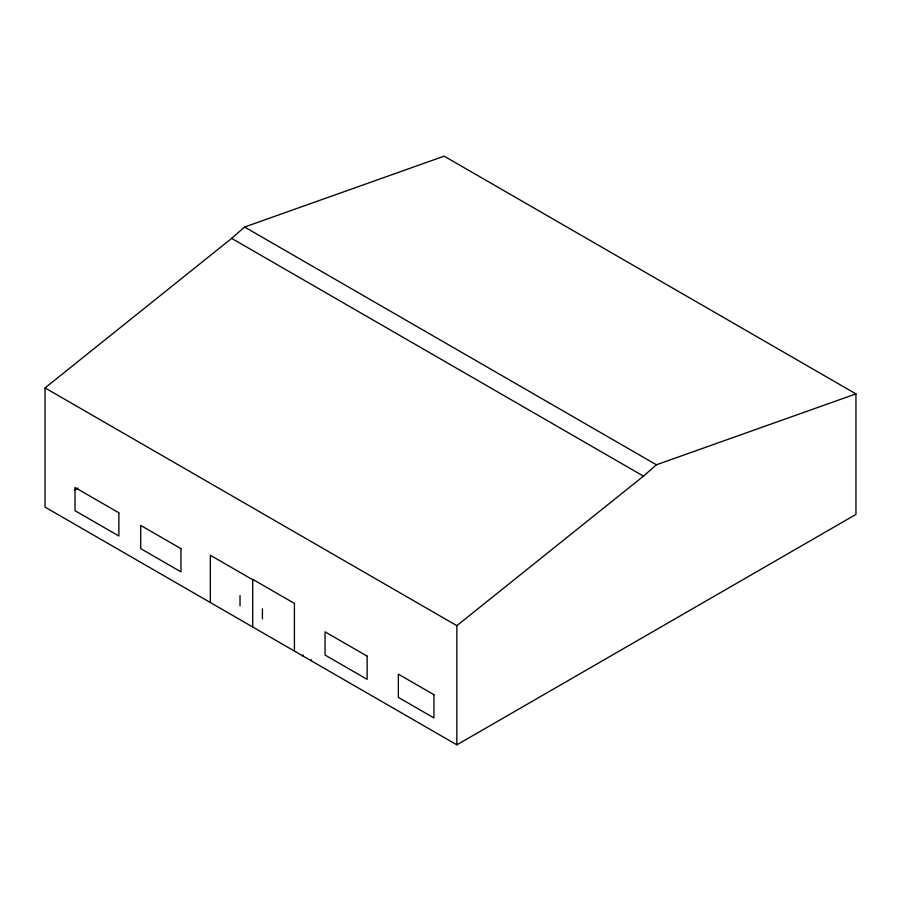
<?xml version="1.0" encoding="UTF-8"?>
<svg xmlns="http://www.w3.org/2000/svg" width="901" height="901" viewBox="0 0 901 901"><rect width="100%" height="100%" fill="white"/><g stroke="black" fill="none" stroke-linecap="round" stroke-linejoin="round"><path stroke-width="1.35" d="M231.67 238.382L244.599 227.029L444.148 156.155L855.95 393.895L855.95 514.426L456.852 744.845L45.05 507.105L45.05 387.914L231.67 238.382L643.472 476.133L656.401 464.781L855.95 393.895M456.852 744.845L456.852 625.666L643.472 476.133M74.254 490.245L77.903 488.128M244.599 227.029L656.401 464.781M45.05 387.914L456.852 625.666M252.708 579.715L210.338 555.253L210.338 602.532M311.025 659.532L311.025 660.658M302.882 654.836L302.882 655.962M294.413 651.074L294.413 603.411L252.708 579.332L252.708 626.995M262.416 608.817L262.416 618.886M240.026 595.493L240.026 605.968M118.876 512.804L74.997 487.475L74.997 510.687L118.876 536.016L118.876 512.804M180.966 548.653L140.714 525.407L140.714 548.619L180.966 571.865L180.966 548.653M367.157 656.142L325.047 631.838L325.047 655.05L367.157 679.354L367.157 656.142M433.933 694.705L398.355 674.162L398.355 697.374L433.933 717.917L433.933 694.705"/></g></svg>
